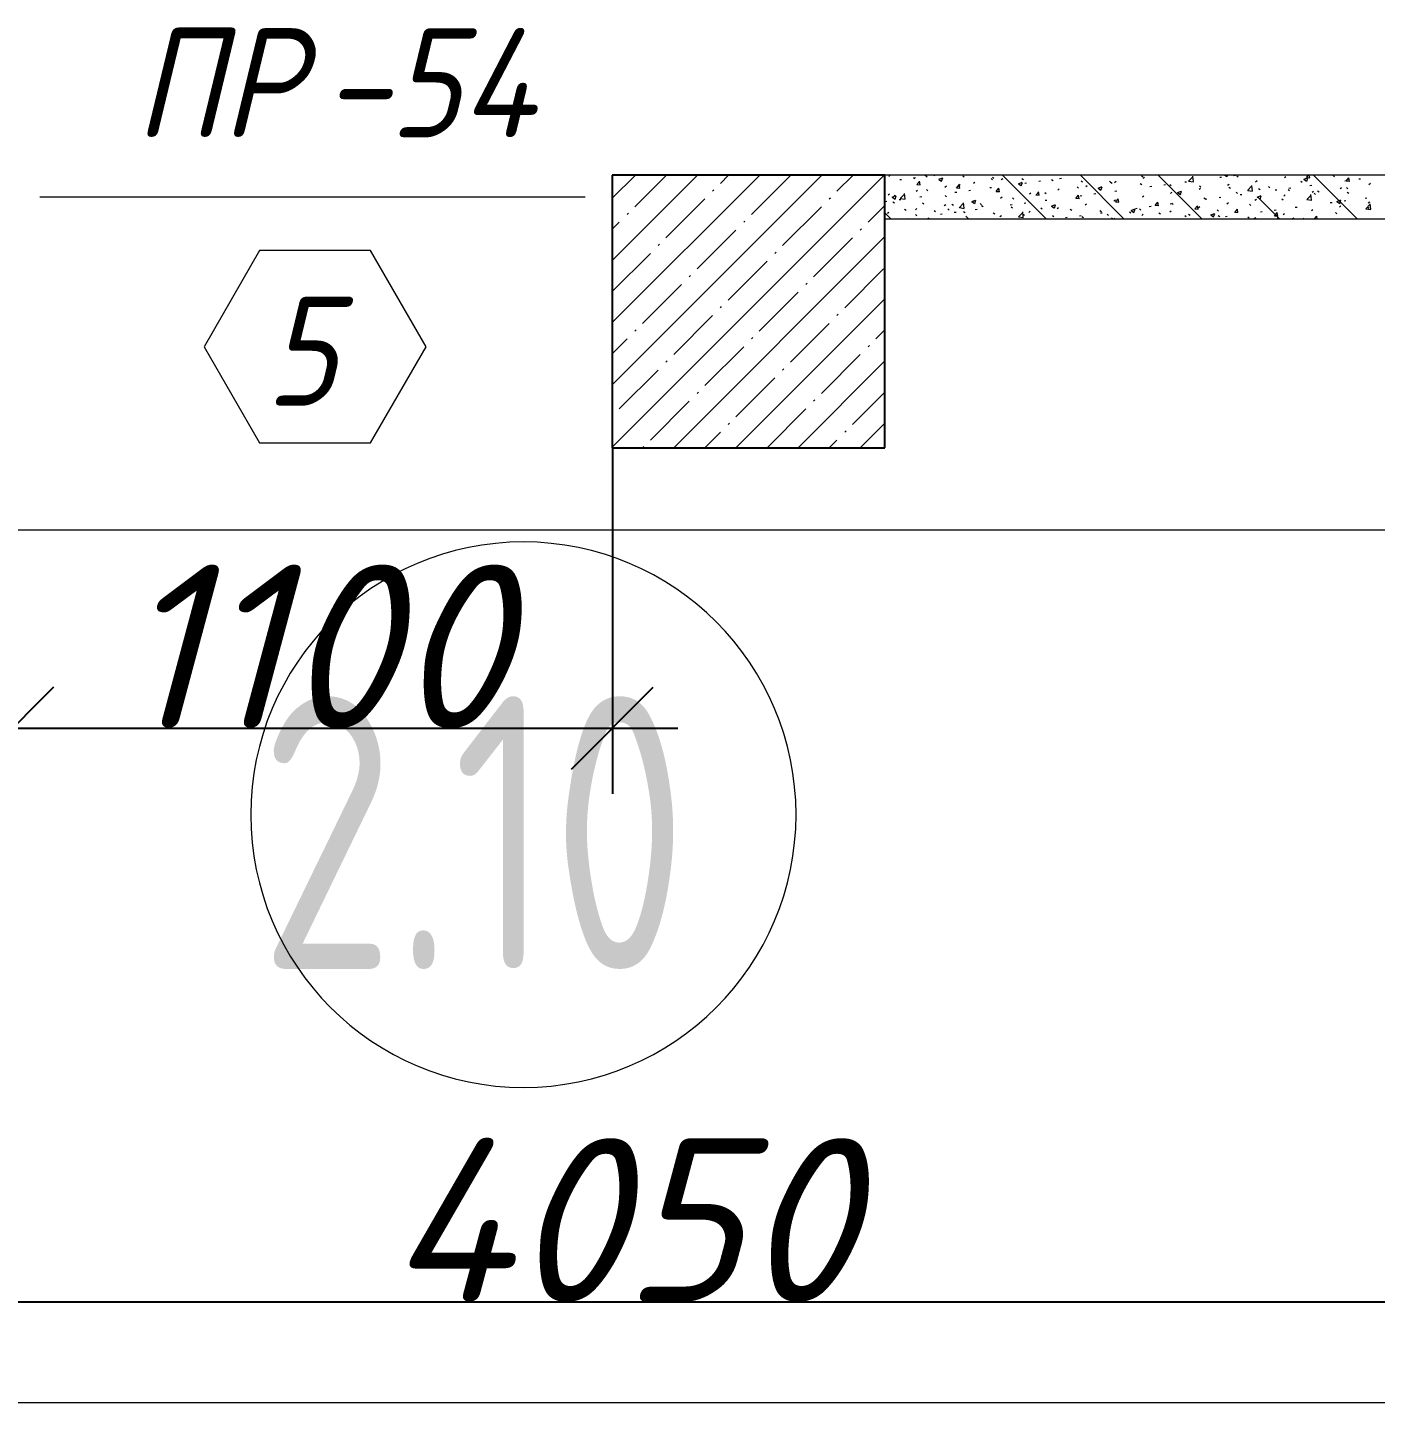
# Model space of a CAD drawing. Header units: millimetres. Extents: x 12986 to 523328, y -9759 to 30092.
# Drawn here: x 316604 to 319076, y 10634 to 13155 of the extents above; entities that cross this region are included whole.
import ezdxf

# ---------------------------------------------------------------- set-up
doc = ezdxf.new("R2010")
doc.units = ezdxf.units.MM
for name, color, linetype, lineweight in [('A-ANNO-DIMS', 7, 'Continuous', 9), ('A-AREA-IDEN', 7, 'Continuous', 9), ('A-DOOR-IDEN', 7, 'Continuous', 9), ('A-GENM-IDEN', 7, 'Continuous', 9), ('A-WALL-FNSH-4', 250, 'Continuous', 13), ('A-WALL-PATT-4', 250, 'Continuous', 5), ('S-COLS', 7, 'Continuous', 9), ('S-COLS-1', 7, 'Continuous', 5), ('S-COLS-2', 7, 'Continuous', 25), ('Оси-1', 7, 'Continuous', 20)]:
    doc.layers.add(name, color=color, linetype=linetype, lineweight=lineweight)
doc.styles.add('ISOCPEUR_I_2', font='isocpeui.ttf', dxfattribs={"height": 300})
doc.styles.add('ISOCPEUR_I_4', font='isocpeui.ttf', dxfattribs={"width": 0.9, "height": 300})
doc.styles.add('СПДС', font='ГОСТ тип А.ttf', dxfattribs={"width": 0.9})
doc.dimstyles.new('ISO-2_0_0_9К_СРЕДНИЙ_2', dxfattribs={"dimscale": 304.8, "dimtxt": 199.196235, "dimasz": 0.492126, "dimexe": 0.393701, "dimexo": 0, "dimgap": 0, "dimtad": 1, "dimdec": 0, "dimzin": 0, "dimdsep": 46, "dimtxsty": 'ISOCPEUR_I_2', "dimblk1": 'OBLIQUE', "dimblk2": 'OBLIQUE', "dimsah": 1, "dimcen": 0.09, "dimdle": 0.393701, "dimazin": 0, "dimtfac": 1, "dimtdec": 4, "dimtix": 1, "dimtmove": 0, "dimatfit": 3, "dimfxl": 1, "dimtvp": 1, "dimtolj": 1, "dimtzin": 0, "dimarcsym": 2})

# ---------------------------------------------------------------- blocks, each defined once
blk = doc.blocks.new('Колонна_Несущая_Прямоугольное сечение - 500х500-V30-АР1_1_Кладочный план 2 этажа')
at = {"layer": 'S-COLS-1'}
h = blk.add_hatch(dxfattribs=at)
h.set_pattern_fill('FP_42', color=256, style=0, pattern_type=2)
h.set_pattern_definition([(45, (-78830, -15400), (-57.02463, 57.02463), []), (45, (-78772.975, -15400), (-57.02463, 57.02463), [100.806, -20.161, 3.353, -16.808])])
h.paths.add_polyline_path([(-250, -250), (250, -250), (250, 250), (-250, 250)], flags=0)
at = {"layer": 'S-COLS-2'}
for p, q in [((250, 250), (-250, 250)), ((-250, 250), (-250, -250)), ((250, -250), (250, 250)), ((-250, -250), (250, -250))]:
    blk.add_line(p, q, dxfattribs=at)
blk = doc.blocks.new('AAR_СКБ_Марка_Двери_Перемычка и проем - Марка перемычки и проема-25306769-АР1_1_Кладочный план 2 этажа')
at = {"layer": 'A-DOOR-IDEN'}
for p, q in [((-5, 0), (5, 0)), ((-0.968, -0.984), (-1.986, -2.747)), ((1.067, -0.984), (-0.968, -0.984)), ((2.085, -2.747), (1.067, -0.984)), ((-1.986, -2.747), (-0.968, -4.509)), ((1.067, -4.509), (2.085, -2.747)), ((-0.968, -4.509), (1.067, -4.509))]:
    blk.add_line(p, q, dxfattribs=at)
blk = doc.blocks.new('_Oblique')
at = {"color": 0, "linetype": 'ByBlock', "lineweight": -2}
blk.add_line((-0.5, -0.5), (0.5, 0.5), dxfattribs=at)
blk = doc.blocks.new('*D2461')
at = {"layer": 'A-ANNO-DIMS', "color": 0, "lineweight": -2, "transparency": 16777216}
for p, q in [((315666.9, 10924.7), (315666.9, 10698.6)), ((319716.7, 10924.7), (319716.7, 10698.6)), ((315546.9, 10818.6), (319836.7, 10818.6))]:
    blk.add_line(p, q, dxfattribs=at)
at = {"layer": 'Defpoints', "color": 0, "transparency": 16777216}
for p in [(315666.9, 10924.7), (319716.7, 10924.7), (319716.7, 10818.6)]:
    blk.add_point(p, dxfattribs=at)
at = {"layer": 'A-ANNO-DIMS', "color": 0, "lineweight": -2, "transparency": 16777216, "xscale": 150, "yscale": 150, "zscale": 150, "rotation": 180}
blk.add_blockref('_Oblique', (315666.9, 10818.6), dxfattribs=at)
at = {"layer": 'A-ANNO-DIMS', "color": 0, "lineweight": -2, "transparency": 16777216, "xscale": 150, "yscale": 150, "zscale": 150}
blk.add_blockref('_Oblique', (319716.7, 10818.6), dxfattribs=at)
at = {"layer": 'A-ANNO-DIMS', "color": 0, "transparency": 16777216, "insert": (317691.8, 10968.6), "char_height": 300, "width": 625.17, "attachment_point": 5, "style": 'ISOCPEUR_I_2'}
blk.add_mtext('\\A1;4050', dxfattribs=at)
blk = doc.blocks.new('*D2503')
at = {"layer": 'A-ANNO-DIMS', "color": 0, "lineweight": -2, "transparency": 16777216}
for p, q in [((316576.9, 12804.1), (316576.9, 11750.1)), ((317676.9, 12384.1), (317676.9, 11750.1)), ((316456.9, 11870.1), (317796.9, 11870.1))]:
    blk.add_line(p, q, dxfattribs=at)
at = {"layer": 'Defpoints', "color": 0, "transparency": 16777216}
for p in [(316576.9, 12804.1), (317676.9, 12384.1), (317676.9, 11870.1)]:
    blk.add_point(p, dxfattribs=at)
at = {"layer": 'A-ANNO-DIMS', "color": 0, "lineweight": -2, "transparency": 16777216, "xscale": 150, "yscale": 150, "zscale": 150, "rotation": 180}
blk.add_blockref('_Oblique', (316576.9, 11870.1), dxfattribs=at)
at = {"layer": 'A-ANNO-DIMS', "color": 0, "lineweight": -2, "transparency": 16777216, "xscale": 150, "yscale": 150, "zscale": 150}
blk.add_blockref('_Oblique', (317676.9, 11870.1), dxfattribs=at)
at = {"layer": 'A-ANNO-DIMS', "color": 0, "transparency": 16777216, "insert": (317126.9, 12020.1), "char_height": 300, "width": 514.846, "attachment_point": 5, "style": 'ISOCPEUR_I_2'}
blk.add_mtext('\\A1;1100', dxfattribs=at)
blk = doc.blocks.new('Марка_Помещения - Номер-25198446-Объем проектирования 2 этажа')
at = {"layer": 'A-AREA-IDEN'}
for start, end in [(360, 180), (180, 360)]:
    blk.add_arc((0, 0), 2.5, start, end, dxfattribs=at)

msp = doc.modelspace()

# ---------------------------------------------------------------- linework, layer by layer
at = {"layer": 'A-WALL-FNSH-4'}
for p, q in [((320068.85081, 12884.06732), (318176.85081, 12884.06732)), ((318176.85081, 12804.06732), (319716.66089, 12804.06732))]:
    msp.add_line(p, q, dxfattribs=at)
at = {"layer": 'A-WALL-PATT-4', "linetype": 'Continuous'}
for p, q in [((318183.9149, 12881.80397), (318186.57501, 12883.84514)), ((318254.05457, 12880.07056), (318250.05781, 12884.06732)), ((318266.72476, 12884.06732), (318268.10683, 12883.18684)), ((318319.51526, 12882.69629), (318322.34315, 12880.89472)), ((318373.75157, 12880.40417), (318376.57946, 12878.60261)), ((318472.61824, 12804.06732), (318392.61824, 12884.06732)), ((318443.02087, 12883.37669), (318443.92092, 12884.06732)), ((318615.18024, 12804.06732), (318535.18024, 12884.06732)), ((318647.58696, 12882.99916), (318650.05906, 12880.7339)), ((318757.74066, 12804.06732), (318677.74066, 12884.06732)), ((318733.40915, 12872.7778), (318741.32265, 12881.02531)), ((318742.37197, 12872.24215), (318741.2494, 12881.89107)), ((318790.82092, 12880.05233), (318794.14524, 12880.48999)), ((318799.90433, 12884.06732), (318804.06598, 12881.26025)), ((318804.23509, 12881.12578), (318805.22211, 12884.06732)), ((318816.25545, 12883.40085), (318819.57977, 12883.83851)), ((318824.30013, 12880.06985), (318821.9292, 12882.44078)), ((318909.3097, 12879.5545), (318911.96982, 12881.59567)), ((318949.89745, 12879.45855), (318953.76466, 12884.06732)), ((318955.8848, 12878.98749), (318954.94781, 12884.06732)), ((319042.86309, 12804.06732), (318962.86309, 12884.06732)), ((318998.90178, 12883.39948), (319001.37387, 12881.13423)), ((318203.88315, 12875.88795), (318207.20747, 12876.32561)), ((318228.93042, 12879.84195), (318231.40251, 12877.57669)), ((318229.31768, 12879.23647), (318232.64199, 12879.67413)), ((318233.99796, 12854.48528), (318236.65807, 12856.52646)), ((318235.19221, 12867.09477), (318241.26502, 12866.56347)), ((318235.25708, 12866.79607), (318240.15512, 12872.63333)), ((318241.24635, 12866.32387), (318240.07163, 12872.69244)), ((318253.27532, 12857.53396), (318255.74741, 12855.26871)), ((318275.58832, 12876.44598), (318282.7022, 12879.17674)), ((318275.60854, 12876.31192), (318280.66235, 12872.90308)), ((318280.83106, 12872.76966), (318282.89117, 12878.90924)), ((318286.76758, 12862.10246), (318289.42769, 12864.14364)), ((318308.06585, 12860.71915), (318314.13865, 12860.18785)), ((318308.13084, 12860.42), (318313.02888, 12866.25726)), ((318312.5269, 12867.7041), (318314.99899, 12865.43884)), ((318314.11985, 12859.94796), (318312.94513, 12866.31652)), ((318330.66835, 12856.02582), (318333.99266, 12856.46347)), ((318338.93267, 12869.25576), (318341.59278, 12871.29694)), ((318369.14731, 12861.09167), (318372.47163, 12861.52933)), ((318371.77848, 12877.87424), (318374.25057, 12875.60898)), ((318381.00461, 12854.04393), (318385.90265, 12859.88119)), ((318386.99334, 12853.57204), (318385.81863, 12859.9406)), ((318390.25125, 12875.75951), (318392.91136, 12877.80069)), ((318421.60057, 12868.30861), (318428.71445, 12871.03937)), ((318421.62089, 12868.17469), (318426.6747, 12864.76585)), ((318426.84344, 12864.63212), (318428.90355, 12870.7717)), ((318427.98789, 12878.11205), (318430.81578, 12876.31049)), ((318433.31263, 12869.5392), (318436.63695, 12869.97685)), ((318458.74716, 12872.88772), (318462.07147, 12873.32537)), ((318482.22421, 12875.81994), (318485.0521, 12874.01837)), ((318493.95044, 12856.70755), (318496.61055, 12858.74873)), ((318497.22612, 12877.95357), (318500.55044, 12878.39122)), ((318529.08381, 12862.65888), (318531.5559, 12860.39363)), ((318536.46053, 12873.52782), (318539.28842, 12871.72625)), ((318545.26902, 12863.2113), (318547.92913, 12865.25248)), ((318567.61281, 12860.17123), (318574.72669, 12862.902)), ((318567.63323, 12860.03746), (318572.68704, 12856.62862)), ((318572.85582, 12856.49458), (318574.91593, 12862.63416)), ((318588.33539, 12872.82902), (318590.80748, 12870.56377)), ((318590.69684, 12871.2357), (318593.52473, 12869.43414)), ((318598.03864, 12870.82848), (318600.69876, 12872.86966)), ((318598.57679, 12854.74291), (318601.90111, 12855.18057)), ((318644.93316, 12868.94358), (318647.76105, 12867.14202)), ((318650.20373, 12877.98178), (318652.86384, 12880.02295)), ((318662.74211, 12863.19044), (318666.06643, 12863.62809)), ((318688.17664, 12866.53896), (318691.50095, 12866.97661)), ((318699.16948, 12866.65147), (318701.99737, 12864.8499)), ((318726.6556, 12871.60481), (318729.97992, 12872.04246)), ((318733.58573, 12872.97218), (318742.6217, 12871.57075)), ((318753.05641, 12858.28027), (318755.71652, 12860.32145)), ((318753.4058, 12864.35935), (318756.23369, 12862.55778)), ((318805.2215, 12865.43357), (318807.88161, 12867.47475)), ((318807.64211, 12862.06723), (318810.47, 12860.26567)), ((318841.84057, 12855.96034), (318849.75407, 12864.20785)), ((318842.01736, 12856.15507), (318851.05333, 12854.75364)), ((318850.80372, 12855.426), (318849.68115, 12865.07492)), ((318856.54008, 12871.93732), (318859.20019, 12873.9785)), ((318861.87843, 12859.77511), (318864.70632, 12857.97355)), ((318880.39863, 12863.0592), (318882.87072, 12860.79395)), ((318892.17159, 12856.84168), (318895.49591, 12857.27934)), ((318916.11475, 12857.483), (318918.94264, 12855.68143)), ((318917.60612, 12860.1902), (318920.93043, 12860.62785)), ((318939.6502, 12873.22934), (318942.1223, 12870.96409)), ((318945.00389, 12876.66565), (318952.11778, 12879.39642)), ((318945.02451, 12876.53186), (318950.07832, 12873.12302)), ((318949.83157, 12879.76104), (318955.90437, 12879.22974)), ((318950.24747, 12872.98824), (318952.30759, 12879.12782)), ((318956.08509, 12865.25605), (318959.4094, 12865.69371)), ((318970.35107, 12855.19088), (318973.17896, 12853.38931)), ((319011.55785, 12859.38911), (319014.21796, 12861.43029)), ((319020.25041, 12873.70358), (319023.57472, 12874.14123)), ((319022.70521, 12873.38542), (319028.77801, 12872.85412)), ((319022.77121, 12873.08248), (319027.66926, 12878.91974)), ((319023.24668, 12861.09149), (319025.71877, 12858.82624)), ((319028.7583, 12872.61157), (319027.58359, 12878.98014)), ((319045.68493, 12877.0521), (319049.00925, 12877.48975)), ((319064.32747, 12867.00629), (319066.98759, 12869.04747)), ((318177.15501, 12835.81541), (318180.47932, 12836.25306)), ((318182.67938, 12847.98153), (318185.33949, 12850.02271)), ((318190.22173, 12843.67681), (318197.33561, 12846.40758)), ((318190.24195, 12843.54307), (318195.29577, 12840.13423)), ((318191.25766, 12835.36448), (318194.08555, 12833.56291)), ((318194.02374, 12847.36382), (318196.49583, 12845.09857)), ((318195.46417, 12840.00092), (318197.52428, 12846.14051)), ((318202.58953, 12839.16392), (318205.91385, 12839.60158)), ((318204.72147, 12841.0775), (318212.63497, 12849.32501)), ((318204.89693, 12841.27044), (318213.9329, 12839.86901)), ((318213.68396, 12840.53587), (318212.5614, 12850.18479)), ((318241.0685, 12844.22978), (318244.39281, 12844.66743)), ((318245.49397, 12833.07236), (318248.32187, 12831.2708)), ((318285.53206, 12828.28003), (318288.19217, 12830.3212)), ((318289.69487, 12844.43025), (318287.32394, 12846.80118)), ((318299.73029, 12830.78025), (318302.55818, 12828.97868)), ((318305.23382, 12852.6773), (318308.55813, 12853.11496)), ((318313.15289, 12824.26004), (318321.06639, 12832.50755)), ((318322.11571, 12823.71972), (318320.99315, 12833.36864)), ((318336.23397, 12835.53944), (318343.34785, 12838.2702)), ((318336.2543, 12835.40584), (318341.30811, 12831.997)), ((318337.69714, 12835.43333), (318340.35726, 12837.4745)), ((318341.47655, 12831.86338), (318343.53666, 12838.00297)), ((318351.32907, 12832.14846), (318353.80116, 12829.88321)), ((318380.93948, 12854.34353), (318387.01229, 12853.81223)), ((318389.01572, 12841.93708), (318391.67584, 12843.97825)), ((318410.58065, 12842.3186), (318413.05274, 12840.05335)), ((318432.01901, 12832.81517), (318435.34333, 12833.25282)), ((318441.78535, 12849.55425), (318444.44546, 12851.59543)), ((318453.81312, 12847.96792), (318459.88592, 12847.43661)), ((318453.87837, 12847.66786), (318458.77641, 12853.50512)), ((318459.86684, 12847.19612), (318458.69213, 12853.56469)), ((318469.83223, 12852.48874), (318472.30432, 12850.22349)), ((318470.49798, 12837.88102), (318473.82229, 12838.31867)), ((318482.24622, 12827.40207), (318489.3601, 12830.13283)), ((318526.68675, 12841.5923), (318532.75956, 12841.061)), ((318526.75213, 12841.29179), (318531.65017, 12847.12905)), ((318532.74034, 12840.8202), (318531.56563, 12847.18877)), ((318534.6633, 12846.32854), (318537.98761, 12846.7662)), ((318544.03349, 12829.38887), (318546.69361, 12831.43005)), ((318560.09783, 12849.67706), (318563.42214, 12850.11472)), ((318596.80312, 12837.00605), (318599.46323, 12839.04722)), ((318599.56039, 12835.21668), (318605.63319, 12834.68538)), ((318599.6259, 12834.91572), (318604.52394, 12840.75298)), ((318605.61384, 12834.44429), (318604.43913, 12840.81285)), ((318648.96821, 12844.15935), (318651.62832, 12846.20052)), ((318672.49966, 12828.53965), (318677.3977, 12834.37691)), ((318678.48734, 12828.06837), (318677.31263, 12834.43694)), ((318699.92746, 12831.53226), (318703.25177, 12831.96991)), ((318700.28679, 12850.6631), (318702.9469, 12852.70427)), ((318702.64389, 12832.54878), (318705.11598, 12830.28353)), ((318713.62505, 12852.03386), (318720.73894, 12854.76463)), ((318713.64558, 12851.90023), (318718.69939, 12848.4914)), ((318718.8682, 12848.35704), (318720.92832, 12854.49662)), ((318761.89547, 12842.71892), (318764.36756, 12840.45367)), ((318764.09278, 12839.97979), (318767.41709, 12840.41744)), ((318789.52731, 12843.3283), (318792.85162, 12843.76596)), ((318803.98597, 12831.61114), (318806.64609, 12833.65232)), ((318821.14705, 12852.88906), (318823.61914, 12850.62381)), ((318828.00627, 12848.39416), (318831.33059, 12848.83181)), ((318845.49194, 12830.58107), (318847.96403, 12828.31582)), ((318855.30455, 12838.11489), (318857.96467, 12840.15607)), ((318859.6373, 12843.89649), (318866.75118, 12846.62725)), ((318859.65792, 12843.76301), (318864.71173, 12840.35417)), ((318900.30266, 12804.06732), (318859.94043, 12844.42955)), ((318864.88058, 12840.2195), (318866.9407, 12846.35908)), ((318904.74352, 12840.75121), (318907.21561, 12838.48596)), ((318908.07418, 12845.73206), (318910.73429, 12847.77324)), ((318950.27199, 12839.14289), (318958.18549, 12847.3904)), ((318950.44899, 12839.33796), (318959.48496, 12837.93653)), ((318959.23547, 12838.60985), (318958.11291, 12848.25877)), ((318960.23927, 12852.88536), (318962.89938, 12854.92654)), ((318963.9951, 12850.92135), (318966.46719, 12848.6561)), ((318993.52226, 12833.63103), (318996.84657, 12834.06868)), ((319005.64954, 12835.75912), (319012.76343, 12838.48988)), ((319005.67027, 12835.62578), (319010.72408, 12832.21694)), ((319010.89296, 12832.08196), (319012.95308, 12838.22155)), ((319018.95679, 12836.97955), (319022.2811, 12837.4172)), ((319024.58738, 12852.89876), (319027.41527, 12851.0972)), ((319057.43575, 12842.0454), (319060.76007, 12842.48305)), ((319058.70341, 12822.32544), (319066.61691, 12830.57295)), ((319063.09195, 12833.18386), (319065.75206, 12835.22503)), ((319067.66722, 12821.7937), (319066.54466, 12831.44262)), ((318187.49581, 12804.06732), (318176.85081, 12814.71232)), ((318181.44385, 12814.1591), (318184.10396, 12816.20028)), ((318212.6798, 12821.71707), (318215.50769, 12819.9155)), ((318232.76243, 12820.66285), (318235.42255, 12822.70403)), ((318232.82591, 12811.80818), (318235.298, 12809.54293)), ((318254.24628, 12804.06732), (318257.98126, 12805.50104)), ((318257.77822, 12804.06732), (318258.16978, 12805.23423)), ((318266.91612, 12819.42495), (318269.74401, 12817.62339)), ((318278.50567, 12812.60475), (318281.82999, 12813.04241)), ((318292.07749, 12821.97832), (318294.54958, 12819.71307)), ((318303.9402, 12815.95327), (318307.26451, 12816.39093)), ((318313.32857, 12824.45333), (318322.36454, 12823.0519)), ((318321.15243, 12817.13283), (318323.98033, 12815.33127)), ((318330.05781, 12804.06732), (318325.33518, 12808.78995)), ((318342.41917, 12821.01912), (318345.74348, 12821.45678)), ((318353.96661, 12828.48813), (318356.7945, 12826.68656)), ((318375.38875, 12814.84072), (318378.21664, 12813.03915)), ((318387.7802, 12808.11464), (318390.44031, 12810.15582)), ((318406.58449, 12829.46665), (318409.9088, 12829.9043)), ((318408.20293, 12826.19601), (318411.03082, 12824.39444)), ((318421.58431, 12807.44259), (318429.49781, 12815.6901)), ((318421.7602, 12807.63622), (318430.79617, 12806.23479)), ((318430.54746, 12806.90357), (318429.4249, 12816.55249)), ((318429.62507, 12812.5486), (318432.45296, 12810.74703)), ((318440.54982, 12815.73182), (318443.20994, 12817.773)), ((318462.43924, 12823.90389), (318465.26714, 12822.10233)), ((318482.26664, 12827.26861), (318487.32046, 12823.85977)), ((318483.86139, 12810.25648), (318486.68928, 12808.45492)), ((318487.48893, 12823.72584), (318489.54905, 12829.86543)), ((318492.71491, 12822.88512), (318495.37503, 12824.9263)), ((318507.93515, 12806.25599), (318511.25947, 12806.69365)), ((318516.67556, 12821.61178), (318519.50345, 12819.81021)), ((318533.36968, 12809.60451), (318536.69399, 12810.04217)), ((318538.0977, 12807.96437), (318540.9256, 12806.1628)), ((318570.91188, 12819.31966), (318573.73977, 12817.51809)), ((318571.84865, 12814.67036), (318575.17296, 12815.10802)), ((318584.14073, 12812.20851), (318586.61282, 12809.94325)), ((318592.33402, 12805.67225), (318594.85326, 12804.06732)), ((318596.71926, 12804.06732), (318598.22771, 12805.22479)), ((318625.1482, 12817.02754), (318627.97609, 12815.22598)), ((318628.25846, 12819.2647), (318635.37234, 12821.99546)), ((318628.27899, 12819.13138), (318633.3328, 12815.72254)), ((318633.50131, 12815.5883), (318635.56143, 12821.72789)), ((318636.01397, 12823.11789), (318639.33828, 12823.55554)), ((318643.39231, 12822.37864), (318645.8644, 12820.11339)), ((318647.73268, 12810.33691), (318650.39279, 12812.37809)), ((318661.44849, 12826.46641), (318664.77281, 12826.90406)), ((318672.43402, 12828.84107), (318678.50682, 12828.30976)), ((318679.38451, 12814.73542), (318682.21241, 12812.93386)), ((318699.05126, 12816.84066), (318701.71138, 12818.88184)), ((318726.98879, 12810.2408), (318729.46088, 12807.97554)), ((318733.62083, 12812.44331), (318736.44872, 12810.64174)), ((318745.30766, 12822.46545), (318751.38046, 12821.93415)), ((318745.37342, 12822.16358), (318750.27147, 12828.00084)), ((318751.36084, 12821.69245), (318750.18613, 12828.06102)), ((318751.82089, 12824.45784), (318754.481, 12826.49902)), ((318774.2707, 12811.12732), (318781.38459, 12813.85809)), ((318774.29133, 12810.99416), (318779.34515, 12807.58532)), ((318779.51369, 12807.45076), (318781.57381, 12813.59035)), ((318786.24036, 12820.41093), (318788.71246, 12818.14568)), ((318787.85715, 12810.15119), (318790.68504, 12808.34962)), ((318801.27813, 12808.32161), (318804.60244, 12808.75926)), ((318818.18129, 12816.08983), (318824.25409, 12815.55853)), ((318818.24719, 12815.78751), (318823.14523, 12821.62477)), ((318824.23434, 12815.31654), (318823.05963, 12821.6851)), ((318842.09347, 12807.85907), (318844.92136, 12806.05751)), ((318854.06903, 12804.29246), (318856.72914, 12806.33363)), ((318865.44345, 12816.76913), (318868.76776, 12817.20679)), ((318890.87797, 12820.11765), (318894.20229, 12820.5553)), ((318891.05493, 12809.71421), (318897.12773, 12809.18291)), ((318891.12095, 12809.41145), (318896.01899, 12815.2487)), ((318897.10784, 12808.94062), (318895.93313, 12815.30919)), ((318896.32978, 12805.56695), (318898.68375, 12804.06732)), ((318906.83865, 12811.90963), (318909.49877, 12813.95081)), ((318923.08958, 12804.06732), (318927.39683, 12805.72072)), ((318927.12129, 12804.06732), (318927.58619, 12805.45281)), ((318929.35694, 12825.1835), (318932.68125, 12825.62116)), ((318943.54569, 12805.19558), (318944.77697, 12804.06732)), ((318959.00374, 12819.06293), (318961.66386, 12821.10411)), ((318964.86061, 12804.06732), (318968.89276, 12808.87264)), ((318969.70417, 12804.06732), (318968.80663, 12808.93327)), ((319002.79727, 12815.36572), (319005.26936, 12813.10046)), ((319010.32232, 12825.56668), (319012.98244, 12827.60786)), ((319058.88063, 12822.52085), (319067.91659, 12821.11942)), ((319062.04885, 12825.53586), (319064.52094, 12823.2706)), ((318214.34035, 12804.15723), (318217.66467, 12804.59488))]:
    msp.add_line(p, q, dxfattribs=at)
at = {"layer": 'Оси-1'}
for p, q in [((234936.85079, 12234.0673), (365048.47884, 12234.0673)), ((234936.85079, 10634.0673), (365048.47884, 10634.0673))]:
    msp.add_line(p, q, dxfattribs=at)

# ---------------------------------------------------------------- block references
at = {"layer": 'A-AREA-IDEN', "xscale": 199.9999999999999, "yscale": 199.9999999999999, "zscale": 199.9999999999999}
msp.add_blockref('Марка_Помещения - Номер-25198446-Объем проектирования 2 этажа', (317513.83183, 11711.64486), dxfattribs=at)
at = {"layer": 'A-DOOR-IDEN', "xscale": 99.99999999999993, "yscale": 99.99999999999993, "zscale": 99.99999999999993}
msp.add_blockref('AAR_СКБ_Марка_Двери_Перемычка и проем - Марка перемычки и проема-25306769-АР1_1_Кладочный план 2 этажа', (317126.85081, 12844.06732), dxfattribs=at)
at = {"layer": 'S-COLS'}
msp.add_blockref('Колонна_Несущая_Прямоугольное сечение - 500х500-V30-АР1_1_Кладочный план 2 этажа', (317926.85081, 12634.06734), dxfattribs=at)

# ---------------------------------------------------------------- texts
at = {"layer": 'A-AREA-IDEN', "insert": (317030.06553, 11928.76347), "char_height": 500, "width": 1212.1515, "attachment_point": 1, "style": 'СПДС'}
msp.add_mtext('2.10', dxfattribs=at)
at = {"layer": 'A-DOOR-IDEN', "insert": (317040.65228, 12661.42594), "char_height": 200, "width": 158.734125, "attachment_point": 1, "style": 'ISOCPEUR_I_2'}
msp.add_mtext('\\fISOCPEUR|b0|i1|c204|p34|;\\W.9;5', dxfattribs=at)
at = {"layer": 'A-GENM-IDEN', "char_height": 200, "attachment_point": 1, "style": 'ISOCPEUR_I_4'}
for s, insert, width in [('ПР', (316801.06587, 13153.35618), 416.8775), ('-54', (317145.02421, 13153.35618), 561.18125)]:
    msp.add_mtext(s, dxfattribs=dict(at, insert=insert, width=width))

# ---------------------------------------------------------------- dimensions: what is measured, and where the dimension line sits
at = {"layer": 'A-ANNO-DIMS'}
for base, p1, p2, override, picture, middle in [((317676.85081, 11870.08865), (316576.85081, 12804.06732), (317676.85081, 12384.06734), {"dimpost": '<>', "dimfxl": 1177.454875}, '*D2503', (317126.85081, 12020.08865)), ((319716.66089, 10818.60369), (315666.85089, 10924.66971), (319716.66089, 10924.66971), {"dimpost": '<>', "dimfxl": 4049.81}, '*D2461', (317691.75589, 10968.60369))]:
    dim = msp.add_linear_dim(base=base, p1=p1, p2=p2, dimstyle='ISO-2_0_0_9К_СРЕДНИЙ_2', override=override, dxfattribs=at)
    dim.commit()
    dim.dimension.update_dxf_attribs({"geometry": picture, "text_midpoint": middle})

doc.saveas('drawing.dxf')
